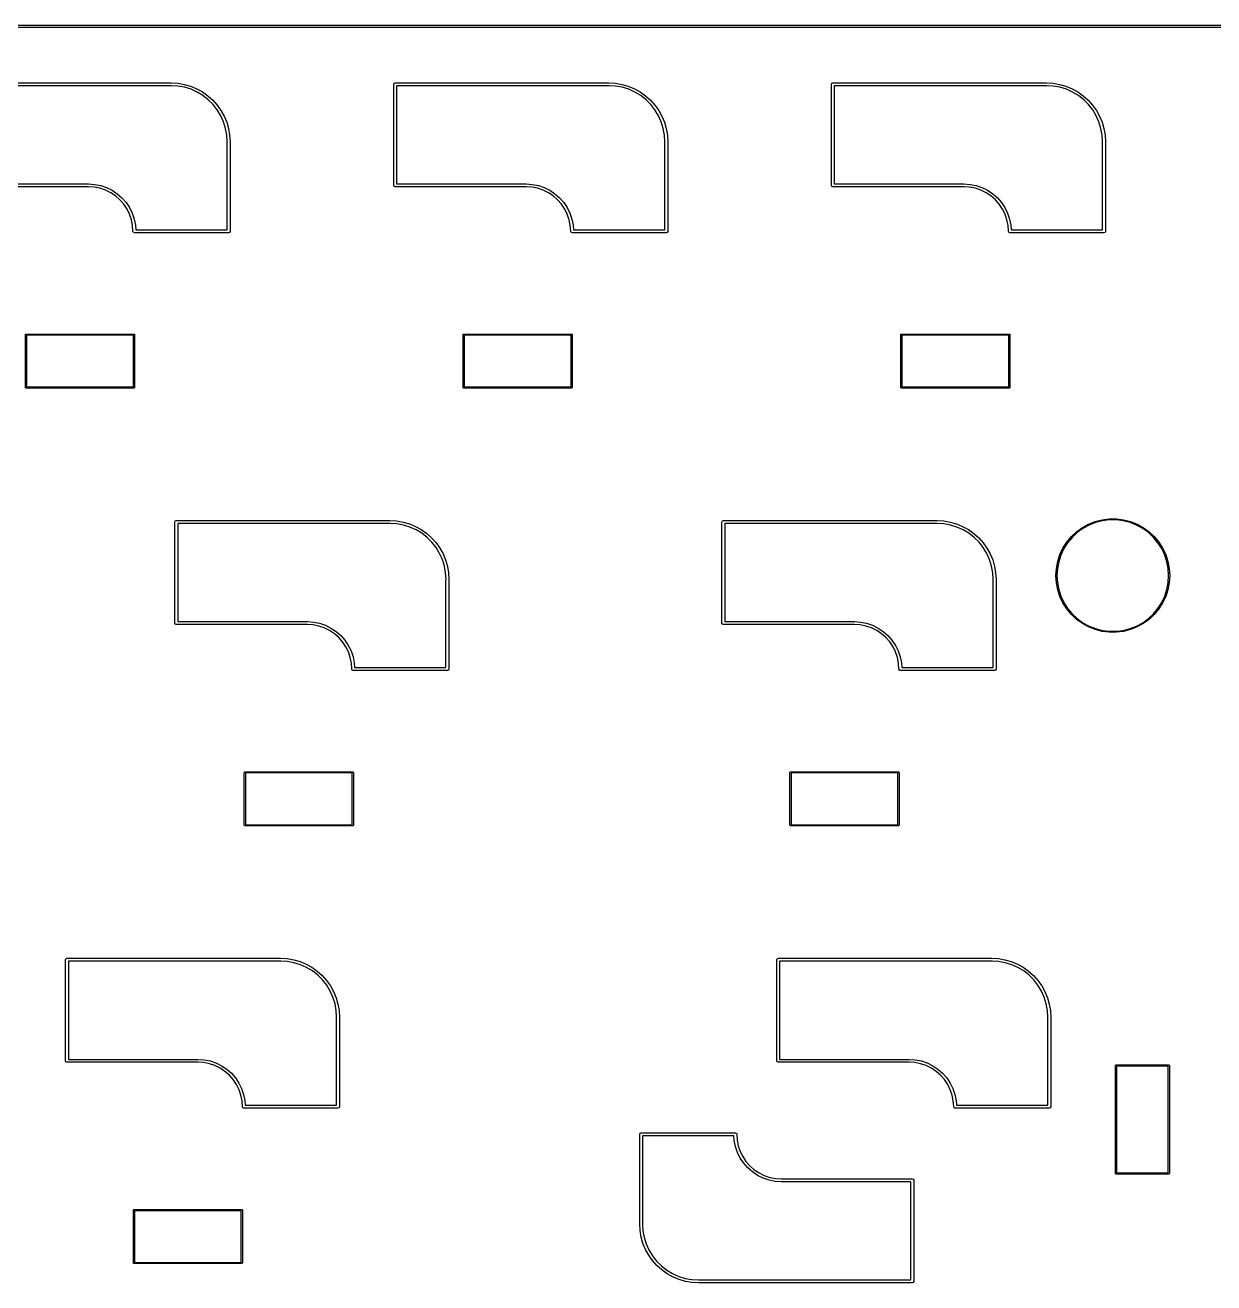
# Model space of a CAD drawing. Extents: x 19 to 403, y -177 to -75.
# Drawn here: x 106.7 to 158.4, y -136.4 to -81.7 of the extents above; entities that cross this region are included whole.
import ezdxf

# ---------------------------------------------------------------- set-up
doc = ezdxf.new("R2010")
doc.units = 0
doc.layers.add('BLACK', color=7, linetype='CONTINUOUS')

msp = doc.modelspace()

# ---------------------------------------------------------------- linework, layer by layer
at = {"layer": 'BLACK', "linetype": 'CONTINUOUS'}
for p, q in [((81.9668, -81.7088), (184.249, -81.7098)), ((184.249, -81.8098), (81.9668, -81.8088)), ((103.766, -84.2205), (113.066, -84.2205)), ((113.066, -84.2205), (113.353, -84.2367)), ((113.353, -84.2367), (113.636, -84.2848)), ((113.636, -84.2848), (113.912, -84.3644)), ((122.752, -84.284), (122.771, -84.2391)), ((122.752, -88.684), (122.752, -84.284)), ((122.771, -84.2391), (122.816, -84.2205)), ((122.816, -84.2205), (132.116, -84.2205)), ((132.116, -84.2205), (132.403, -84.2367)), ((132.403, -84.2367), (132.686, -84.2848)), ((132.686, -84.2848), (132.962, -84.3644)), ((141.802, -84.284), (141.821, -84.2391)), ((141.802, -88.684), (141.802, -84.284)), ((141.821, -84.2391), (141.866, -84.2205)), ((141.866, -84.2205), (151.166, -84.2205)), ((151.166, -84.2205), (151.453, -84.2367)), ((151.453, -84.2367), (151.736, -84.2848)), ((151.736, -84.2848), (152.012, -84.3644)), ((113.066, -84.3475), (103.829, -84.3475)), ((113.072, -84.3447), (113.066, -84.3475)), ((113.075, -84.3436), (113.072, -84.3447)), ((113.36, -84.3609), (113.075, -84.3436)), ((113.65, -84.414), (113.36, -84.3609)), ((113.931, -84.5017), (113.65, -84.414)), ((113.912, -84.3644), (114.178, -84.4744)), ((114.2, -84.6227), (113.931, -84.5017)), ((114.178, -84.4744), (114.429, -84.6135)), ((114.452, -84.7752), (114.2, -84.6227)), ((114.429, -84.6135), (114.664, -84.7798)), ((114.684, -84.957), (114.452, -84.7752)), ((114.664, -84.7798), (114.878, -84.9714)), ((132.116, -84.3475), (122.879, -84.3475)), ((122.879, -84.3475), (122.879, -88.6205)), ((132.122, -84.3447), (132.116, -84.3475)), ((132.125, -84.3436), (132.122, -84.3447)), ((132.41, -84.3609), (132.125, -84.3436)), ((132.7, -84.414), (132.41, -84.3609)), ((132.981, -84.5017), (132.7, -84.414)), ((132.962, -84.3644), (133.228, -84.4744)), ((133.25, -84.6227), (132.981, -84.5017)), ((133.228, -84.4744), (133.479, -84.6135)), ((133.502, -84.7752), (133.25, -84.6227)), ((133.479, -84.6135), (133.714, -84.7798)), ((133.734, -84.957), (133.502, -84.7752)), ((133.714, -84.7798), (133.928, -84.9714)), ((151.166, -84.3475), (141.929, -84.3475)), ((141.929, -84.3475), (141.929, -88.6205)), ((151.172, -84.3447), (151.166, -84.3475)), ((151.175, -84.3436), (151.172, -84.3447)), ((151.46, -84.3609), (151.175, -84.3436)), ((151.75, -84.414), (151.46, -84.3609)), ((152.031, -84.5017), (151.75, -84.414)), ((152.012, -84.3644), (152.278, -84.4744)), ((152.3, -84.6227), (152.031, -84.5017)), ((152.278, -84.4744), (152.529, -84.6135)), ((152.552, -84.7752), (152.3, -84.6227)), ((152.529, -84.6135), (152.764, -84.7798)), ((152.784, -84.957), (152.552, -84.7752)), ((152.764, -84.7798), (152.978, -84.9714)), ((114.893, -85.1654), (114.684, -84.957)), ((114.878, -84.9714), (115.07, -85.1857)), ((115.074, -85.3974), (114.893, -85.1654)), ((115.07, -85.1857), (115.236, -85.4202)), ((133.943, -85.1654), (133.734, -84.957)), ((133.928, -84.9714), (134.12, -85.1857)), ((134.124, -85.3974), (133.943, -85.1654)), ((134.12, -85.1857), (134.286, -85.4202)), ((152.993, -85.1654), (152.784, -84.957)), ((152.978, -84.9714), (153.17, -85.1857)), ((153.174, -85.3974), (152.993, -85.1654)), ((153.17, -85.1857), (153.336, -85.4202)), ((115.227, -85.6497), (115.074, -85.3974)), ((115.348, -85.9185), (115.227, -85.6497)), ((115.236, -85.4202), (115.375, -85.6718)), ((115.436, -86.1999), (115.348, -85.9185)), ((115.375, -85.6718), (115.485, -85.9374)), ((115.485, -85.9374), (115.565, -86.2136)), ((134.277, -85.6497), (134.124, -85.3974)), ((134.398, -85.9185), (134.277, -85.6497)), ((134.286, -85.4202), (134.425, -85.6718)), ((134.486, -86.1999), (134.398, -85.9185)), ((134.425, -85.6718), (134.535, -85.9374)), ((134.535, -85.9374), (134.615, -86.2136)), ((153.327, -85.6497), (153.174, -85.3974)), ((153.448, -85.9185), (153.327, -85.6497)), ((153.336, -85.4202), (153.475, -85.6718)), ((153.536, -86.1999), (153.448, -85.9185)), ((153.475, -85.6718), (153.585, -85.9374)), ((153.585, -85.9374), (153.665, -86.2136)), ((115.489, -86.4898), (115.436, -86.1999)), ((115.565, -86.2136), (115.613, -86.497)), ((134.539, -86.4898), (134.486, -86.1999)), ((134.615, -86.2136), (134.663, -86.497)), ((153.589, -86.4898), (153.536, -86.1999)), ((153.665, -86.2136), (153.713, -86.497)), ((115.506, -86.7748), (115.489, -86.4898)), ((115.502, -86.7838), (115.506, -86.7748)), ((115.502, -86.784), (115.502, -86.7838)), ((115.502, -90.6205), (115.502, -86.784)), ((115.613, -86.497), (115.629, -86.7838)), ((115.629, -86.7838), (115.629, -86.784)), ((115.629, -86.784), (115.629, -90.684)), ((134.556, -86.7748), (134.539, -86.4898)), ((134.552, -86.7838), (134.556, -86.7748)), ((134.552, -86.784), (134.552, -86.7838)), ((134.552, -90.6205), (134.552, -86.784)), ((134.663, -86.497), (134.679, -86.7838)), ((134.679, -86.7838), (134.679, -86.784)), ((134.679, -86.784), (134.679, -90.684)), ((153.606, -86.7748), (153.589, -86.4898)), ((153.602, -86.7838), (153.606, -86.7748)), ((153.602, -86.784), (153.602, -86.7838)), ((153.602, -90.6205), (153.602, -86.784)), ((153.713, -86.497), (153.729, -86.7838)), ((153.729, -86.7838), (153.729, -86.784)), ((153.729, -86.784), (153.729, -90.684)), ((103.829, -88.6205), (109.466, -88.6205)), ((109.466, -88.6205), (109.735, -88.6382)), ((109.735, -88.6382), (110, -88.6908)), ((122.879, -88.6205), (128.516, -88.6205)), ((128.516, -88.6205), (128.785, -88.6382)), ((128.785, -88.6382), (129.05, -88.6908)), ((141.929, -88.6205), (147.566, -88.6205)), ((147.566, -88.6205), (147.835, -88.6382)), ((147.835, -88.6382), (148.1, -88.6908)), ((109.466, -88.7475), (103.766, -88.7475)), ((109.474, -88.7439), (109.466, -88.7475)), ((109.719, -88.76), (109.474, -88.7439)), ((109.968, -88.8095), (109.719, -88.76)), ((110.208, -88.8911), (109.968, -88.8095)), ((110, -88.6908), (110.255, -88.7776)), ((110.436, -89.0034), (110.208, -88.8911)), ((110.255, -88.7776), (110.497, -88.897)), ((110.647, -89.1444), (110.436, -89.0034)), ((110.497, -88.897), (110.722, -89.047)), ((110.838, -89.3118), (110.647, -89.1444)), ((110.722, -89.047), (110.925, -89.2249)), ((122.771, -88.7289), (122.752, -88.684)), ((122.816, -88.7475), (122.771, -88.7289)), ((128.516, -88.7475), (122.816, -88.7475)), ((128.524, -88.7439), (128.516, -88.7475)), ((128.769, -88.76), (128.524, -88.7439)), ((129.018, -88.8095), (128.769, -88.76)), ((129.258, -88.8911), (129.018, -88.8095)), ((129.05, -88.6908), (129.305, -88.7776)), ((129.486, -89.0034), (129.258, -88.8911)), ((129.305, -88.7776), (129.547, -88.897)), ((129.697, -89.1444), (129.486, -89.0034)), ((129.547, -88.897), (129.772, -89.047)), ((129.888, -89.3118), (129.697, -89.1444)), ((129.772, -89.047), (129.975, -89.2249)), ((141.821, -88.7289), (141.802, -88.684)), ((141.866, -88.7475), (141.821, -88.7289)), ((147.566, -88.7475), (141.866, -88.7475)), ((147.574, -88.7439), (147.566, -88.7475)), ((147.819, -88.76), (147.574, -88.7439)), ((148.068, -88.8095), (147.819, -88.76)), ((148.308, -88.8911), (148.068, -88.8095)), ((148.1, -88.6908), (148.355, -88.7776)), ((148.536, -89.0034), (148.308, -88.8911)), ((148.355, -88.7776), (148.597, -88.897)), ((148.747, -89.1444), (148.536, -89.0034)), ((148.597, -88.897), (148.822, -89.047)), ((148.938, -89.3118), (148.747, -89.1444)), ((148.822, -89.047), (149.025, -89.2249)), ((111.005, -89.5026), (110.838, -89.3118)), ((110.925, -89.2249), (111.103, -89.4279)), ((111.146, -89.7137), (111.005, -89.5026)), ((111.103, -89.4279), (111.253, -89.6523)), ((111.259, -89.9414), (111.146, -89.7137)), ((111.253, -89.6523), (111.372, -89.8944)), ((130.055, -89.5026), (129.888, -89.3118)), ((129.975, -89.2249), (130.153, -89.4279)), ((130.196, -89.7137), (130.055, -89.5026)), ((130.153, -89.4279), (130.303, -89.6523)), ((130.309, -89.9414), (130.196, -89.7137)), ((130.303, -89.6523), (130.422, -89.8944)), ((149.105, -89.5026), (148.938, -89.3118)), ((149.025, -89.2249), (149.203, -89.4279)), ((149.246, -89.7137), (149.105, -89.5026)), ((149.203, -89.4279), (149.353, -89.6523)), ((149.359, -89.9414), (149.246, -89.7137)), ((149.353, -89.6523), (149.472, -89.8944)), ((111.34, -90.1818), (111.259, -89.9414)), ((111.39, -90.4307), (111.34, -90.1818)), ((111.372, -89.8944), (111.459, -90.15)), ((111.459, -90.15), (111.511, -90.4147)), ((130.39, -90.1818), (130.309, -89.9414)), ((130.44, -90.4307), (130.39, -90.1818)), ((130.422, -89.8944), (130.509, -90.15)), ((130.509, -90.15), (130.561, -90.4147)), ((149.44, -90.1818), (149.359, -89.9414)), ((149.49, -90.4307), (149.44, -90.1818)), ((149.472, -89.8944), (149.559, -90.15)), ((149.559, -90.15), (149.611, -90.4147)), ((111.406, -90.6755), (111.39, -90.4307)), ((111.402, -90.6838), (111.406, -90.6755)), ((111.402, -90.684), (111.402, -90.6838)), ((111.41, -90.7026), (111.402, -90.684)), ((111.421, -90.7289), (111.41, -90.7026)), ((111.447, -90.7398), (111.421, -90.7289)), ((111.421, -90.7289), (111.421, -90.7289)), ((111.421, -90.7289), (111.421, -90.7289)), ((111.466, -90.7475), (111.447, -90.7398)), ((115.566, -90.7475), (111.466, -90.7475)), ((111.511, -90.4147), (111.525, -90.6205)), ((111.525, -90.6205), (115.502, -90.6205)), ((115.611, -90.7289), (115.566, -90.7475)), ((115.629, -90.684), (115.611, -90.7289)), ((130.456, -90.6755), (130.44, -90.4307)), ((130.452, -90.6838), (130.456, -90.6755)), ((130.452, -90.684), (130.452, -90.6838)), ((130.46, -90.7026), (130.452, -90.684)), ((130.471, -90.7289), (130.46, -90.7026)), ((130.497, -90.7398), (130.471, -90.7289)), ((130.471, -90.7289), (130.471, -90.7289)), ((130.471, -90.7289), (130.471, -90.7289)), ((130.516, -90.7475), (130.497, -90.7398)), ((134.616, -90.7475), (130.516, -90.7475)), ((130.561, -90.4147), (130.575, -90.6205)), ((130.575, -90.6205), (134.552, -90.6205)), ((134.661, -90.7289), (134.616, -90.7475)), ((134.679, -90.684), (134.661, -90.7289)), ((149.506, -90.6755), (149.49, -90.4307)), ((149.502, -90.6838), (149.506, -90.6755)), ((149.502, -90.684), (149.502, -90.6838)), ((149.51, -90.7026), (149.502, -90.684)), ((149.521, -90.7289), (149.51, -90.7026)), ((149.547, -90.7398), (149.521, -90.7289)), ((149.521, -90.7289), (149.521, -90.7289)), ((149.521, -90.7289), (149.521, -90.7289)), ((149.566, -90.7475), (149.547, -90.7398)), ((153.666, -90.7475), (149.566, -90.7475)), ((149.611, -90.4147), (149.625, -90.6205)), ((149.625, -90.6205), (153.602, -90.6205)), ((153.711, -90.7289), (153.666, -90.7475)), ((153.729, -90.684), (153.711, -90.7289)), ((106.722, -95.1823), (106.73, -95.1646)), ((106.722, -97.4823), (106.722, -95.1823)), ((106.73, -95.1646), (106.747, -95.1573)), ((106.747, -95.1573), (111.447, -95.1573)), ((106.772, -95.2073), (106.772, -97.4573)), ((111.422, -95.2073), (106.772, -95.2073)), ((111.422, -97.4573), (111.422, -95.2073)), ((111.447, -95.1573), (111.465, -95.1646)), ((111.465, -95.1646), (111.472, -95.1823)), ((111.472, -95.1823), (111.472, -97.4823)), ((125.772, -95.1823), (125.78, -95.1646)), ((125.772, -97.4823), (125.772, -95.1823)), ((125.78, -95.1646), (125.797, -95.1573)), ((125.797, -95.1573), (130.497, -95.1573)), ((125.822, -95.2073), (125.822, -97.4573)), ((130.472, -95.2073), (125.822, -95.2073)), ((130.472, -97.4573), (130.472, -95.2073)), ((130.497, -95.1573), (130.515, -95.1646)), ((130.515, -95.1646), (130.522, -95.1823)), ((130.522, -95.1823), (130.522, -97.4823)), ((144.822, -95.1823), (144.83, -95.1646)), ((144.822, -97.4823), (144.822, -95.1823)), ((144.83, -95.1646), (144.847, -95.1573)), ((144.847, -95.1573), (149.547, -95.1573)), ((144.872, -95.2073), (144.872, -97.4573)), ((149.522, -95.2073), (144.872, -95.2073)), ((149.522, -97.4573), (149.522, -95.2073)), ((149.547, -95.1573), (149.565, -95.1646)), ((149.565, -95.1646), (149.572, -95.1823)), ((149.572, -95.1823), (149.572, -97.4823)), ((106.73, -97.5), (106.722, -97.4823)), ((106.747, -97.5073), (106.73, -97.5)), ((111.447, -97.5073), (106.747, -97.5073)), ((106.772, -97.4573), (111.422, -97.4573)), ((111.465, -97.5), (111.447, -97.5073)), ((111.472, -97.4823), (111.465, -97.5)), ((125.78, -97.5), (125.772, -97.4823)), ((125.797, -97.5073), (125.78, -97.5)), ((130.497, -97.5073), (125.797, -97.5073)), ((125.822, -97.4573), (130.472, -97.4573)), ((130.515, -97.5), (130.497, -97.5073)), ((130.522, -97.4823), (130.515, -97.5)), ((144.83, -97.5), (144.822, -97.4823)), ((144.847, -97.5073), (144.83, -97.5)), ((149.547, -97.5073), (144.847, -97.5073)), ((144.872, -97.4573), (149.522, -97.4573)), ((149.565, -97.5), (149.547, -97.5073)), ((149.572, -97.4823), (149.565, -97.5)), ((113.227, -103.334), (113.246, -103.289)), ((113.227, -107.734), (113.227, -103.334)), ((113.246, -103.289), (113.291, -103.271)), ((113.291, -103.271), (122.591, -103.271)), ((122.591, -103.398), (113.354, -103.398)), ((113.354, -103.398), (113.354, -107.671)), ((122.591, -103.271), (122.878, -103.287)), ((122.597, -103.395), (122.591, -103.398)), ((122.6, -103.394), (122.597, -103.395)), ((122.885, -103.411), (122.6, -103.394)), ((122.878, -103.287), (123.161, -103.335)), ((123.175, -103.464), (122.885, -103.411)), ((123.161, -103.335), (123.437, -103.414)), ((123.437, -103.414), (123.703, -103.524)), ((137.04, -103.334), (137.058, -103.289)), ((137.04, -107.734), (137.04, -103.334)), ((137.058, -103.289), (137.103, -103.271)), ((137.103, -103.271), (146.403, -103.271)), ((146.403, -103.398), (137.167, -103.398)), ((137.167, -103.398), (137.167, -107.671)), ((146.403, -103.271), (146.69, -103.287)), ((146.41, -103.395), (146.403, -103.398)), ((146.413, -103.394), (146.41, -103.395)), ((146.697, -103.411), (146.413, -103.394)), ((146.69, -103.287), (146.974, -103.335)), ((146.987, -103.464), (146.697, -103.411)), ((146.974, -103.335), (147.25, -103.414)), ((147.25, -103.414), (147.515, -103.524)), ((152.725, -103.574), (152.997, -103.425)), ((152.997, -103.425), (153.286, -103.31)), ((153.3, -103.353), (153.016, -103.465)), ((153.286, -103.31), (153.587, -103.233)), ((153.596, -103.277), (153.3, -103.353)), ((153.587, -103.233), (153.896, -103.194)), ((153.898, -103.239), (153.596, -103.277)), ((153.896, -103.194), (154.206, -103.194)), ((154.204, -103.239), (153.898, -103.239)), ((154.506, -103.277), (154.204, -103.239)), ((154.206, -103.194), (154.515, -103.233)), ((154.802, -103.353), (154.506, -103.277)), ((154.515, -103.233), (154.816, -103.31)), ((155.086, -103.465), (154.802, -103.353)), ((154.816, -103.31), (155.105, -103.425)), ((155.105, -103.425), (155.377, -103.574)), ((123.456, -103.552), (123.175, -103.464)), ((123.725, -103.673), (123.456, -103.552)), ((123.703, -103.524), (123.954, -103.663)), ((123.977, -103.825), (123.725, -103.673)), ((123.954, -103.663), (124.189, -103.83)), ((124.209, -104.007), (123.977, -103.825)), ((124.189, -103.83), (124.403, -104.021)), ((147.269, -103.552), (146.987, -103.464)), ((147.537, -103.673), (147.269, -103.552)), ((147.515, -103.524), (147.767, -103.663)), ((147.79, -103.825), (147.537, -103.673)), ((147.767, -103.663), (148.001, -103.83)), ((148.022, -104.007), (147.79, -103.825)), ((148.001, -103.83), (148.216, -104.021)), ((152.049, -104.209), (152.247, -103.97)), ((152.28, -104.001), (152.085, -104.236)), ((152.247, -103.97), (152.473, -103.757)), ((152.502, -103.792), (152.28, -104.001)), ((152.473, -103.757), (152.725, -103.574)), ((152.749, -103.612), (152.502, -103.792)), ((153.016, -103.465), (152.749, -103.612)), ((155.353, -103.612), (155.086, -103.465)), ((155.6, -103.792), (155.353, -103.612)), ((155.377, -103.574), (155.629, -103.757)), ((155.822, -104.001), (155.6, -103.792)), ((155.629, -103.757), (155.855, -103.97)), ((156.017, -104.236), (155.822, -104.001)), ((155.855, -103.97), (156.053, -104.209)), ((124.418, -104.215), (124.209, -104.007)), ((124.403, -104.021), (124.595, -104.236)), ((124.599, -104.447), (124.418, -104.215)), ((124.595, -104.236), (124.761, -104.47)), ((124.752, -104.7), (124.599, -104.447)), ((124.761, -104.47), (124.9, -104.722)), ((148.23, -104.215), (148.022, -104.007)), ((148.216, -104.021), (148.407, -104.236)), ((148.412, -104.447), (148.23, -104.215)), ((148.407, -104.236), (148.574, -104.47)), ((148.564, -104.7), (148.412, -104.447)), ((148.574, -104.47), (148.713, -104.722)), ((151.75, -104.753), (151.882, -104.472)), ((151.922, -104.493), (151.792, -104.77)), ((151.882, -104.472), (152.049, -104.209)), ((152.085, -104.236), (151.922, -104.493)), ((156.18, -104.493), (156.017, -104.236)), ((156.053, -104.209), (156.22, -104.472)), ((156.31, -104.77), (156.18, -104.493)), ((156.22, -104.472), (156.352, -104.753)), ((124.873, -104.968), (124.752, -104.7)), ((124.961, -105.25), (124.873, -104.968)), ((124.9, -104.722), (125.01, -104.987)), ((125.01, -104.987), (125.09, -105.264)), ((148.685, -104.968), (148.564, -104.7)), ((148.773, -105.25), (148.685, -104.968)), ((148.713, -104.722), (148.823, -104.987)), ((148.823, -104.987), (148.902, -105.264)), ((151.596, -105.354), (151.654, -105.048)), ((151.698, -105.06), (151.64, -105.359)), ((151.654, -105.048), (151.75, -104.753)), ((151.792, -104.77), (151.698, -105.06)), ((156.404, -105.06), (156.31, -104.77)), ((156.352, -104.753), (156.448, -105.048)), ((156.462, -105.359), (156.404, -105.06)), ((156.448, -105.048), (156.506, -105.354)), ((125.014, -105.54), (124.961, -105.25)), ((125.031, -105.825), (125.014, -105.54)), ((125.09, -105.264), (125.138, -105.547)), ((125.138, -105.547), (125.154, -105.834)), ((148.826, -105.54), (148.773, -105.25)), ((148.843, -105.825), (148.826, -105.54)), ((148.902, -105.264), (148.95, -105.547)), ((148.95, -105.547), (148.967, -105.834)), ((151.576, -105.664), (151.596, -105.354)), ((151.64, -105.359), (151.621, -105.664)), ((156.481, -105.664), (156.462, -105.359)), ((156.506, -105.354), (156.526, -105.664)), ((125.027, -105.834), (125.031, -105.825)), ((125.027, -109.671), (125.027, -105.834)), ((125.027, -105.834), (125.027, -105.834)), ((125.154, -105.834), (125.154, -105.834)), ((125.154, -105.834), (125.154, -109.734)), ((148.84, -105.834), (148.843, -105.825)), ((148.84, -109.671), (148.84, -105.834)), ((148.84, -105.834), (148.84, -105.834)), ((148.967, -105.834), (148.967, -105.834)), ((148.967, -105.834), (148.967, -109.734)), ((151.596, -105.974), (151.576, -105.664)), ((151.654, -106.28), (151.596, -105.974)), ((151.621, -105.664), (151.64, -105.969)), ((151.64, -105.969), (151.698, -106.268)), ((156.404, -106.268), (156.462, -105.969)), ((156.506, -105.974), (156.448, -106.28)), ((156.462, -105.969), (156.481, -105.664)), ((156.526, -105.664), (156.506, -105.974)), ((151.75, -106.575), (151.654, -106.28)), ((151.698, -106.268), (151.792, -106.558)), ((151.882, -106.856), (151.75, -106.575)), ((151.792, -106.558), (151.922, -106.835)), ((156.18, -106.835), (156.31, -106.558)), ((156.352, -106.575), (156.22, -106.856)), ((156.31, -106.558), (156.404, -106.268)), ((156.448, -106.28), (156.352, -106.575)), ((152.049, -107.119), (151.882, -106.856)), ((151.922, -106.835), (152.085, -107.092)), ((152.247, -107.358), (152.049, -107.119)), ((152.085, -107.092), (152.28, -107.327)), ((155.822, -107.327), (156.017, -107.092)), ((156.053, -107.119), (155.855, -107.358)), ((156.017, -107.092), (156.18, -106.835)), ((156.22, -106.856), (156.053, -107.119)), ((113.246, -107.779), (113.227, -107.734)), ((113.291, -107.798), (113.246, -107.779)), ((118.991, -107.798), (113.291, -107.798)), ((113.354, -107.671), (118.991, -107.671)), ((118.991, -107.671), (119.26, -107.688)), ((118.999, -107.794), (118.991, -107.798)), ((119.244, -107.81), (118.999, -107.794)), ((119.493, -107.86), (119.244, -107.81)), ((119.26, -107.688), (119.525, -107.741)), ((119.525, -107.741), (119.78, -107.828)), ((119.78, -107.828), (120.022, -107.947)), ((137.058, -107.779), (137.04, -107.734)), ((137.103, -107.798), (137.058, -107.779)), ((142.803, -107.798), (137.103, -107.798)), ((137.167, -107.671), (142.803, -107.671)), ((142.803, -107.671), (143.072, -107.688)), ((142.812, -107.794), (142.803, -107.798)), ((143.056, -107.81), (142.812, -107.794)), ((143.305, -107.86), (143.056, -107.81)), ((143.072, -107.688), (143.337, -107.741)), ((143.337, -107.741), (143.593, -107.828)), ((143.593, -107.828), (143.835, -107.947)), ((152.473, -107.571), (152.247, -107.358)), ((152.28, -107.327), (152.502, -107.536)), ((152.725, -107.754), (152.473, -107.571)), ((152.502, -107.536), (152.749, -107.716)), ((152.997, -107.903), (152.725, -107.754)), ((152.749, -107.716), (153.016, -107.863)), ((155.086, -107.863), (155.353, -107.716)), ((155.377, -107.754), (155.105, -107.903)), ((155.353, -107.716), (155.6, -107.536)), ((155.629, -107.571), (155.377, -107.754)), ((155.6, -107.536), (155.822, -107.327)), ((155.855, -107.358), (155.629, -107.571)), ((119.733, -107.941), (119.493, -107.86)), ((119.961, -108.053), (119.733, -107.941)), ((120.172, -108.194), (119.961, -108.053)), ((120.022, -107.947), (120.247, -108.097)), ((120.363, -108.362), (120.172, -108.194)), ((120.247, -108.097), (120.45, -108.275)), ((120.53, -108.553), (120.363, -108.362)), ((120.45, -108.275), (120.628, -108.478)), ((143.546, -107.941), (143.305, -107.86)), ((143.773, -108.053), (143.546, -107.941)), ((143.985, -108.194), (143.773, -108.053)), ((143.835, -107.947), (144.059, -108.097)), ((144.175, -108.362), (143.985, -108.194)), ((144.059, -108.097), (144.262, -108.275)), ((144.343, -108.553), (144.175, -108.362)), ((144.262, -108.275), (144.44, -108.478)), ((153.286, -108.018), (152.997, -107.903)), ((153.016, -107.863), (153.3, -107.975)), ((153.587, -108.095), (153.286, -108.018)), ((153.3, -107.975), (153.596, -108.051)), ((153.896, -108.134), (153.587, -108.095)), ((153.596, -108.051), (153.898, -108.089)), ((154.206, -108.134), (153.896, -108.134)), ((153.898, -108.089), (154.204, -108.089)), ((154.204, -108.089), (154.506, -108.051)), ((154.515, -108.095), (154.206, -108.134)), ((154.506, -108.051), (154.802, -107.975)), ((154.816, -108.018), (154.515, -108.095)), ((154.802, -107.975), (155.086, -107.863)), ((155.105, -107.903), (154.816, -108.018)), ((120.671, -108.764), (120.53, -108.553)), ((120.628, -108.478), (120.778, -108.702)), ((120.784, -108.991), (120.671, -108.764)), ((120.778, -108.702), (120.897, -108.944)), ((144.484, -108.764), (144.343, -108.553)), ((144.44, -108.478), (144.59, -108.702)), ((144.596, -108.991), (144.484, -108.764)), ((144.59, -108.702), (144.71, -108.944)), ((120.865, -109.232), (120.784, -108.991)), ((120.915, -109.481), (120.865, -109.232)), ((120.897, -108.944), (120.984, -109.2)), ((120.984, -109.2), (121.036, -109.465)), ((121.036, -109.465), (121.05, -109.671)), ((144.678, -109.232), (144.596, -108.991)), ((144.727, -109.481), (144.678, -109.232)), ((144.71, -108.944), (144.796, -109.2)), ((144.796, -109.2), (144.849, -109.465)), ((144.849, -109.465), (144.862, -109.671)), ((120.931, -109.726), (120.915, -109.481)), ((120.927, -109.734), (120.931, -109.726)), ((120.935, -109.753), (120.927, -109.734)), ((120.927, -109.734), (120.927, -109.734)), ((120.946, -109.779), (120.935, -109.753)), ((120.972, -109.79), (120.946, -109.779)), ((120.946, -109.779), (120.946, -109.779)), ((120.946, -109.779), (120.946, -109.779)), ((120.991, -109.798), (120.972, -109.79)), ((125.091, -109.798), (120.991, -109.798)), ((121.05, -109.671), (125.027, -109.671)), ((125.136, -109.779), (125.091, -109.798)), ((125.154, -109.734), (125.136, -109.779)), ((144.743, -109.726), (144.727, -109.481)), ((144.74, -109.734), (144.743, -109.726)), ((144.747, -109.753), (144.74, -109.734)), ((144.74, -109.734), (144.74, -109.734)), ((144.758, -109.779), (144.747, -109.753)), ((144.785, -109.79), (144.758, -109.779)), ((144.758, -109.779), (144.758, -109.779)), ((144.758, -109.779), (144.758, -109.779)), ((144.803, -109.798), (144.785, -109.79)), ((148.903, -109.798), (144.803, -109.798)), ((144.862, -109.671), (148.84, -109.671)), ((148.948, -109.779), (148.903, -109.798)), ((148.967, -109.734), (148.948, -109.779)), ((116.247, -114.232), (116.255, -114.215)), ((116.247, -116.532), (116.247, -114.232)), ((116.255, -114.215), (116.272, -114.207)), ((116.272, -114.207), (120.972, -114.207)), ((116.297, -114.257), (116.297, -116.507)), ((120.947, -114.257), (116.297, -114.257)), ((120.947, -116.507), (120.947, -114.257)), ((120.972, -114.207), (120.99, -114.215)), ((120.99, -114.215), (120.997, -114.232)), ((120.997, -114.232), (120.997, -116.532)), ((139.996, -114.232), (140.004, -114.215)), ((139.996, -116.532), (139.996, -114.232)), ((140.004, -114.215), (140.021, -114.207)), ((140.021, -114.207), (144.721, -114.207)), ((140.046, -114.257), (140.046, -116.507)), ((144.696, -114.257), (140.046, -114.257)), ((144.696, -116.507), (144.696, -114.257)), ((144.721, -114.207), (144.739, -114.215)), ((144.739, -114.215), (144.746, -114.232)), ((144.746, -114.232), (144.746, -116.532)), ((116.255, -116.55), (116.247, -116.532)), ((116.272, -116.557), (116.255, -116.55)), ((120.972, -116.557), (116.272, -116.557)), ((116.297, -116.507), (120.947, -116.507)), ((120.99, -116.55), (120.972, -116.557)), ((120.997, -116.532), (120.99, -116.55)), ((140.004, -116.55), (139.996, -116.532)), ((140.021, -116.557), (140.004, -116.55)), ((144.721, -116.557), (140.021, -116.557)), ((140.046, -116.507), (144.696, -116.507)), ((144.739, -116.55), (144.721, -116.557)), ((144.746, -116.532), (144.739, -116.55)), ((108.465, -122.384), (108.483, -122.339)), ((108.465, -126.784), (108.465, -122.384)), ((108.483, -122.339), (108.528, -122.321)), ((108.528, -122.321), (117.828, -122.321)), ((117.828, -122.448), (108.592, -122.448)), ((108.592, -122.448), (108.592, -126.721)), ((117.828, -122.321), (118.115, -122.337)), ((117.835, -122.445), (117.828, -122.448)), ((117.838, -122.444), (117.835, -122.445)), ((118.122, -122.461), (117.838, -122.444)), ((118.115, -122.337), (118.399, -122.385)), ((118.412, -122.514), (118.122, -122.461)), ((118.399, -122.385), (118.675, -122.464)), ((118.694, -122.602), (118.412, -122.514)), ((118.675, -122.464), (118.94, -122.574)), ((118.962, -122.723), (118.694, -122.602)), ((118.94, -122.574), (119.192, -122.713)), ((139.421, -122.384), (139.439, -122.339)), ((139.421, -126.784), (139.421, -122.384)), ((139.439, -122.339), (139.484, -122.321)), ((139.484, -122.321), (148.784, -122.321)), ((148.784, -122.448), (139.548, -122.448)), ((139.548, -122.448), (139.548, -126.721)), ((148.784, -122.321), (149.071, -122.337)), ((148.794, -122.444), (148.784, -122.448)), ((149.079, -122.461), (148.794, -122.444)), ((149.071, -122.337), (149.355, -122.385)), ((149.369, -122.514), (149.079, -122.461)), ((149.355, -122.385), (149.631, -122.464)), ((149.65, -122.602), (149.369, -122.514)), ((149.631, -122.464), (149.897, -122.574)), ((149.919, -122.723), (149.65, -122.602)), ((149.897, -122.574), (150.148, -122.713)), ((119.215, -122.875), (118.962, -122.723)), ((119.192, -122.713), (119.426, -122.88)), ((119.447, -123.057), (119.215, -122.875)), ((119.426, -122.88), (119.641, -123.071)), ((119.655, -123.265), (119.447, -123.057)), ((119.641, -123.071), (119.832, -123.286)), ((150.171, -122.875), (149.919, -122.723)), ((150.148, -122.713), (150.383, -122.88)), ((150.403, -123.057), (150.171, -122.875)), ((150.383, -122.88), (150.597, -123.071)), ((150.611, -123.265), (150.403, -123.057)), ((150.597, -123.071), (150.789, -123.286)), ((119.837, -123.497), (119.655, -123.265)), ((119.832, -123.286), (119.999, -123.52)), ((119.989, -123.75), (119.837, -123.497)), ((119.999, -123.52), (120.138, -123.772)), ((150.793, -123.497), (150.611, -123.265)), ((150.789, -123.286), (150.955, -123.52)), ((150.946, -123.75), (150.793, -123.497)), ((150.955, -123.52), (151.094, -123.772)), ((120.11, -124.018), (119.989, -123.75)), ((120.198, -124.3), (120.11, -124.018)), ((120.138, -123.772), (120.248, -124.037)), ((120.248, -124.037), (120.327, -124.314)), ((151.067, -124.018), (150.946, -123.75)), ((151.154, -124.3), (151.067, -124.018)), ((151.094, -123.772), (151.204, -124.037)), ((151.204, -124.037), (151.284, -124.314)), ((120.251, -124.59), (120.198, -124.3)), ((120.268, -124.875), (120.251, -124.59)), ((120.327, -124.314), (120.375, -124.597)), ((120.375, -124.597), (120.392, -124.884)), ((151.208, -124.59), (151.154, -124.3)), ((151.225, -124.875), (151.208, -124.59)), ((151.284, -124.314), (151.332, -124.597)), ((151.332, -124.597), (151.348, -124.884)), ((120.265, -124.884), (120.268, -124.875)), ((120.265, -128.721), (120.265, -124.884)), ((120.265, -124.884), (120.265, -124.884)), ((120.392, -124.884), (120.392, -124.884)), ((120.392, -124.884), (120.392, -128.784)), ((151.221, -124.884), (151.225, -124.875)), ((151.221, -128.721), (151.221, -124.884)), ((151.221, -124.884), (151.221, -124.884)), ((151.348, -124.884), (151.348, -124.884)), ((151.348, -124.884), (151.348, -128.784)), ((108.483, -126.829), (108.465, -126.784)), ((108.528, -126.848), (108.483, -126.829)), ((114.228, -126.848), (108.528, -126.848)), ((108.592, -126.721), (114.228, -126.721)), ((114.228, -126.721), (114.497, -126.738)), ((114.237, -126.844), (114.228, -126.848)), ((114.481, -126.86), (114.237, -126.844)), ((114.73, -126.91), (114.481, -126.86)), ((114.497, -126.738), (114.762, -126.791)), ((114.971, -126.991), (114.73, -126.91)), ((114.762, -126.791), (115.018, -126.878)), ((115.198, -127.103), (114.971, -126.991)), ((115.018, -126.878), (115.26, -126.997)), ((139.439, -126.829), (139.421, -126.784)), ((139.484, -126.848), (139.439, -126.829)), ((145.184, -126.848), (139.484, -126.848)), ((139.548, -126.721), (145.184, -126.721)), ((145.184, -126.721), (145.454, -126.738)), ((145.193, -126.844), (145.184, -126.848)), ((145.438, -126.86), (145.193, -126.844)), ((145.687, -126.909), (145.438, -126.86)), ((145.454, -126.738), (145.718, -126.791)), ((145.927, -126.991), (145.687, -126.909)), ((145.718, -126.791), (145.974, -126.878)), ((146.155, -127.103), (145.927, -126.991)), ((145.974, -126.878), (146.216, -126.997)), ((154.165, -126.99), (154.172, -126.972)), ((154.165, -131.69), (154.165, -126.99)), ((154.172, -126.972), (154.19, -126.965)), ((154.19, -126.965), (156.49, -126.965)), ((156.49, -126.965), (156.507, -126.972)), ((156.507, -126.972), (156.515, -126.99)), ((156.515, -126.99), (156.515, -131.69)), ((115.41, -127.244), (115.198, -127.103)), ((115.26, -126.997), (115.484, -127.147)), ((115.6, -127.412), (115.41, -127.244)), ((115.484, -127.147), (115.687, -127.325)), ((115.768, -127.603), (115.6, -127.412)), ((115.687, -127.325), (115.865, -127.528)), ((115.865, -127.528), (116.015, -127.752)), ((146.366, -127.244), (146.155, -127.103)), ((146.216, -126.997), (146.441, -127.147)), ((146.557, -127.412), (146.366, -127.244)), ((146.441, -127.147), (146.644, -127.325)), ((146.724, -127.603), (146.557, -127.412)), ((146.644, -127.325), (146.821, -127.528)), ((146.821, -127.528), (146.971, -127.752)), ((154.215, -127.015), (154.215, -131.665)), ((156.465, -127.015), (154.215, -127.015)), ((156.465, -131.665), (156.465, -127.015)), ((115.909, -127.814), (115.768, -127.603)), ((116.021, -128.041), (115.909, -127.814)), ((116.015, -127.752), (116.135, -127.994)), ((116.103, -128.282), (116.021, -128.041)), ((116.135, -127.994), (116.221, -128.25)), ((146.865, -127.814), (146.724, -127.603)), ((146.977, -128.041), (146.865, -127.814)), ((146.971, -127.752), (147.091, -127.994)), ((147.059, -128.282), (146.977, -128.041)), ((147.091, -127.994), (147.178, -128.25)), ((116.152, -128.531), (116.103, -128.282)), ((116.168, -128.776), (116.152, -128.531)), ((116.221, -128.25), (116.274, -128.515)), ((116.274, -128.515), (116.287, -128.721)), ((147.108, -128.531), (147.059, -128.282)), ((147.124, -128.775), (147.108, -128.531)), ((147.178, -128.25), (147.23, -128.515)), ((147.23, -128.515), (147.244, -128.721)), ((116.165, -128.784), (116.168, -128.776)), ((116.172, -128.803), (116.165, -128.784)), ((116.165, -128.784), (116.165, -128.784)), ((116.183, -128.829), (116.172, -128.803)), ((116.21, -128.84), (116.183, -128.829)), ((116.183, -128.829), (116.183, -128.829)), ((116.183, -128.829), (116.183, -128.829)), ((116.228, -128.848), (116.21, -128.84)), ((120.328, -128.848), (116.228, -128.848)), ((116.287, -128.721), (120.265, -128.721)), ((120.373, -128.829), (120.328, -128.848)), ((120.392, -128.784), (120.373, -128.829)), ((147.121, -128.784), (147.124, -128.775)), ((147.129, -128.803), (147.121, -128.784)), ((147.121, -128.784), (147.121, -128.784)), ((147.139, -128.829), (147.129, -128.803)), ((147.166, -128.84), (147.139, -128.829)), ((147.139, -128.829), (147.139, -128.829)), ((147.139, -128.829), (147.139, -128.829)), ((147.184, -128.848), (147.166, -128.84)), ((151.284, -128.848), (147.184, -128.848)), ((147.244, -128.721), (151.221, -128.721)), ((151.329, -128.829), (151.284, -128.848)), ((151.348, -128.784), (151.329, -128.829)), ((133.458, -129.984), (133.477, -129.939)), ((133.458, -133.884), (133.458, -129.984)), ((133.477, -129.939), (133.522, -129.921)), ((133.522, -129.921), (137.622, -129.921)), ((137.563, -130.048), (133.585, -130.048)), ((133.585, -130.048), (133.585, -133.884)), ((137.576, -130.253), (137.563, -130.048)), ((137.629, -130.518), (137.576, -130.253)), ((137.622, -129.921), (137.64, -129.928)), ((137.64, -129.928), (137.667, -129.939)), ((137.667, -129.939), (137.667, -129.939)), ((137.667, -129.939), (137.667, -129.939)), ((137.667, -129.939), (137.667, -129.939)), ((137.667, -129.939), (137.683, -129.978)), ((137.685, -129.984), (137.682, -129.993)), ((137.682, -129.993), (137.698, -130.237)), ((137.683, -129.978), (137.685, -129.984)), ((137.698, -130.237), (137.747, -130.486)), ((137.715, -130.774), (137.629, -130.518)), ((137.835, -131.016), (137.715, -130.774)), ((137.747, -130.486), (137.829, -130.727)), ((137.829, -130.727), (137.941, -130.954)), ((137.985, -131.24), (137.835, -131.016)), ((137.941, -130.954), (138.082, -131.165)), ((138.163, -131.443), (137.985, -131.24)), ((138.082, -131.165), (138.25, -131.356)), ((138.25, -131.356), (138.44, -131.524)), ((138.366, -131.621), (138.163, -131.443)), ((138.59, -131.771), (138.366, -131.621)), ((138.44, -131.524), (138.652, -131.665)), ((138.832, -131.89), (138.59, -131.771)), ((138.652, -131.665), (138.879, -131.777)), ((139.088, -131.977), (138.832, -131.89)), ((138.879, -131.777), (139.12, -131.859)), ((139.12, -131.859), (139.369, -131.908)), ((139.369, -131.908), (139.613, -131.924)), ((139.613, -131.924), (139.622, -131.921)), ((139.622, -131.921), (145.322, -131.921)), ((145.322, -131.921), (145.367, -131.939)), ((154.172, -131.707), (154.165, -131.69)), ((154.19, -131.715), (154.172, -131.707)), ((156.49, -131.715), (154.19, -131.715)), ((154.215, -131.665), (156.465, -131.665)), ((156.507, -131.707), (156.49, -131.715)), ((156.515, -131.69), (156.507, -131.707)), ((139.353, -132.03), (139.088, -131.977)), ((139.622, -132.048), (139.353, -132.03)), ((145.258, -132.048), (139.622, -132.048)), ((145.258, -136.321), (145.258, -132.048)), ((145.367, -131.939), (145.385, -131.984)), ((145.385, -131.984), (145.385, -136.384)), ((111.421, -133.282), (111.429, -133.265)), ((111.421, -135.582), (111.421, -133.282)), ((111.429, -133.265), (111.446, -133.257)), ((111.446, -133.257), (116.146, -133.257)), ((111.471, -133.307), (111.471, -135.557)), ((116.121, -133.307), (111.471, -133.307)), ((116.121, -135.557), (116.121, -133.307)), ((116.146, -133.257), (116.164, -133.265)), ((116.164, -133.265), (116.171, -133.282)), ((116.171, -133.282), (116.171, -135.582)), ((133.474, -134.171), (133.458, -133.884)), ((133.458, -133.884), (133.458, -133.884)), ((133.585, -133.884), (133.581, -133.893)), ((133.581, -133.893), (133.599, -134.178)), ((133.523, -134.454), (133.474, -134.171)), ((133.602, -134.731), (133.523, -134.454)), ((133.599, -134.178), (133.652, -134.468)), ((133.652, -134.468), (133.74, -134.75)), ((133.712, -134.996), (133.602, -134.731)), ((133.851, -135.248), (133.712, -134.996)), ((133.74, -134.75), (133.861, -135.018)), ((133.861, -135.018), (134.013, -135.271)), ((111.429, -135.6), (111.421, -135.582)), ((111.446, -135.607), (111.429, -135.6)), ((116.146, -135.607), (111.446, -135.607)), ((111.471, -135.557), (116.121, -135.557)), ((116.164, -135.6), (116.146, -135.607)), ((116.171, -135.582), (116.164, -135.6)), ((134.018, -135.482), (133.851, -135.248)), ((134.013, -135.271), (134.195, -135.503)), ((134.209, -135.697), (134.018, -135.482)), ((134.195, -135.503), (134.403, -135.711)), ((134.424, -135.888), (134.209, -135.697)), ((134.403, -135.711), (134.635, -135.893)), ((134.658, -136.055), (134.424, -135.888)), ((134.635, -135.893), (134.888, -136.045)), ((134.91, -136.194), (134.658, -136.055)), ((134.888, -136.045), (135.156, -136.166)), ((135.175, -136.304), (134.91, -136.194)), ((135.156, -136.166), (135.438, -136.254)), ((135.438, -136.254), (135.728, -136.307)), ((135.451, -136.383), (135.175, -136.304)), ((135.735, -136.431), (135.451, -136.383)), ((135.728, -136.307), (136.013, -136.324)), ((136.022, -136.448), (135.735, -136.431)), ((136.013, -136.324), (136.022, -136.321)), ((136.022, -136.321), (145.258, -136.321)), ((145.322, -136.448), (136.022, -136.448)), ((145.367, -136.429), (145.322, -136.448)), ((145.385, -136.384), (145.367, -136.429))]:
    msp.add_line(p, q, dxfattribs=at)

doc.saveas('drawing.dxf')
